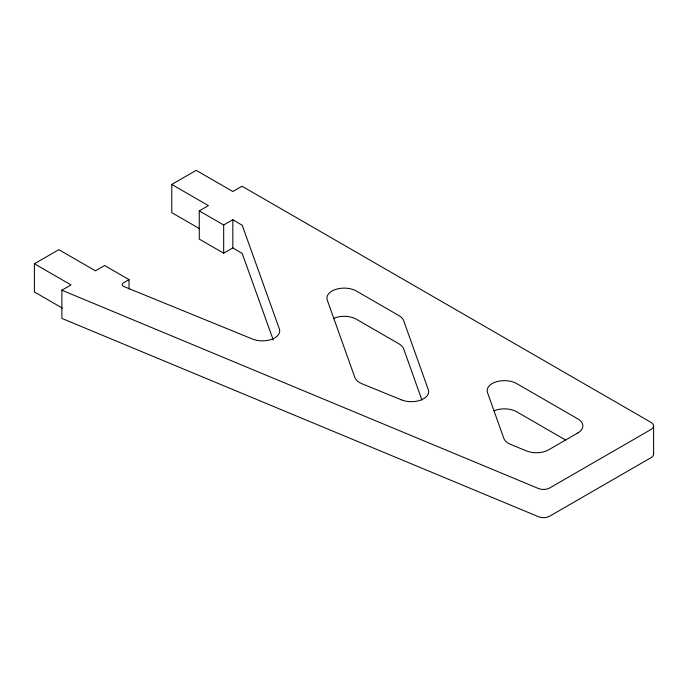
<?xml version="1.0" encoding="UTF-8"?>
<svg xmlns="http://www.w3.org/2000/svg" width="688" height="688" viewBox="0 0 688 688"><rect width="100%" height="100%" fill="white"/><g stroke="black" fill="none" stroke-linecap="round" stroke-linejoin="round"><path stroke-width="1.03" d="M62.316 308.086L34.4 291.97L34.4 263.771L58.824 249.667L95.46 270.823L104.619 265.534L129.034 279.629L129.034 289.029M199.692 228.769L171.776 212.652L171.776 184.453L196.2 170.357L232.836 191.505L241.995 186.216L651.072 422.398A8.634 4.988 0 0 1 651.072 429.45L549.652 487.998A8.634 4.988 0 0 1 538.498 488.523L61.877 290.207L61.877 318.406L538.498 516.722A8.634 4.988 0 0 0 549.652 516.198L651.072 457.649A8.634 4.988 0 0 0 653.419 453.1M61.877 290.207L71.036 284.918L34.4 263.771M273.231 339.941L242.219 253.476L232.836 247.904L223.677 253.193L199.253 239.097L199.253 210.889L208.412 205.609L171.776 184.453M129.034 279.629L123.505 282.828A4.317 2.494 0 0 0 124.064 286.629L252.462 339.046A17.269 9.967 0 0 0 271.88 339.253A17.269 9.967 0 0 0 279.345 328.898L242.219 225.277L232.836 219.704L223.677 224.993L199.253 210.889M565.57 440.01L516.645 411.759A17.269 9.967 0 0 0 494.018 410.856M421.959 400.149L403.675 348.868A17.269 9.976 0 0 0 398.971 343.828L356.401 319.249A17.269 9.967 0 0 0 333.775 318.338M653.6 425.924L653.6 454.123M232.836 219.704L232.836 247.904M223.677 224.993L223.677 253.193M577.8 432.976L548.637 449.814A17.269 9.967 0 0 1 526.449 450.907L510.771 444.5A17.269 9.967 0 0 1 503.822 438.368L487.517 392.624A17.269 9.967 0 0 1 496.237 381.831A17.269 9.967 0 0 1 516.645 383.56L577.8 418.872A17.269 9.967 0 0 1 577.8 432.976M401.396 399.848L361.828 383.698A17.269 9.967 0 0 1 354.879 377.566L327.273 300.106A17.269 9.967 0 0 1 335.993 289.313A17.269 9.967 0 0 1 356.401 291.041L398.971 315.629A17.269 9.976 0 0 1 403.675 320.668L428.289 389.7A17.269 9.967 0 0 1 420.824 400.055A17.269 9.967 0 0 1 401.405 399.848"/></g></svg>
